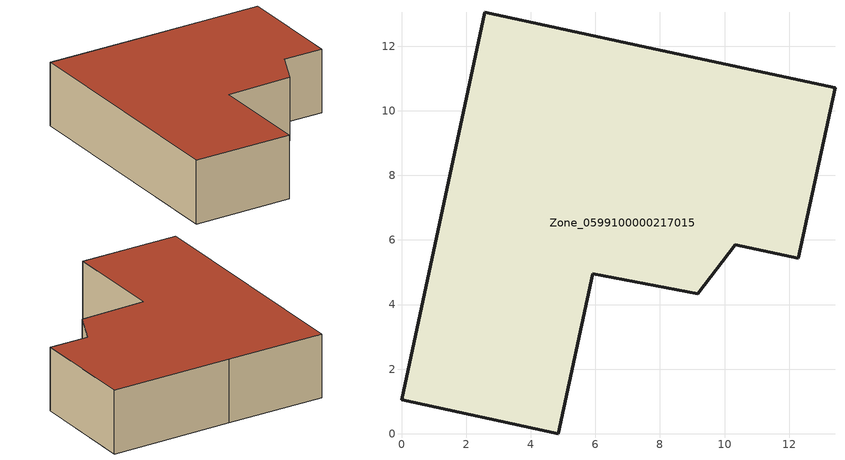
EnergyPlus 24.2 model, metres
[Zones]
Zone_0599100000217015
 floor ground (C_G): 7.43,11.99 13.42,10.71 12.28,5.43 10.33,5.85 9.17,4.33 5.92,4.96 4.86,0 0,1.05 2.57,13.05 z0
 wall outside (C_F): 13.42,10.71 7.43,11.99 2.57,13.05 0,1.05 4.86,0 5.92,4.96 9.17,4.33 10.33,5.85 12.28,5.43 13.42,10.71 z0:3.18
 roof outside (C_R): 7.43,11.99 2.57,13.05 0,1.05 4.86,0 5.92,4.96 9.17,4.33 10.33,5.85 12.28,5.43 13.42,10.71 z3.18
[BUILDING]
Pand.0599100000217015: North Axis=0; Terrain=City; Loads Convergence Tolerance Value=0.04; Temperature Convergence Tolerance Value=0.4; Solar Distribution=FullExterior; Maximum Number of Warmup Days=25; Minimum Number of Warmup Days=1
[Site:Location]
Rotterdam.The.Hague.AP_ZH_NLD Design_Conditions: Latitude=51.96; Longitude=4.45; Time Zone=1; Elevation=-4.5
[SITE:GROUNDTEMPERATURE:BUILDINGSURFACE]
18, 18, 18, 18, 18, 18, 18, 18, 18, 18, 18, 18
[MATERIAL] Thermal Absorptance=0.9; Solar Absorptance=0.7; Visible Absorptance=0.7
Name | Roughness | Thickness | Conductivity | Density | Specific Heat
G.TI.1975-1991 | MediumSmooth | 0.15 | 0.288461 | 540 | 1210
F.TI.1975-1991 | Rough | 0.3 | 0.230769 | 1920 | 840
R.TI.1975-1991 | MediumRough | 0.2 | 0.153846 | 1500 | 1000
[CONSTRUCTION]
C_G: G.TI.1975-1991
C_F: F.TI.1975-1991
C_R: R.TI.1975-1991
[ZONE]
Zone_0599100000217015: Type=1; Multiplier=1; Ceiling Height=Autocalculate; Volume=Autocalculate; Floor Area=autocalculate; Part of Total Floor Area=Yes
[ZONEINFILTRATION:DESIGNFLOWRATE]
Infil_Zone_0599100000217015: Zone or ZoneList or Space or SpaceList=Zone_0599100000217015; Schedule=AlwaysOn; Design Flow Rate Calculation Method=Flow/Area; Flow Rate per Floor Area=0.003; Constant Term Coefficient=1; Temperature Term Coefficient=0; Velocity Term Coefficient=0; Velocity Squared Term Coefficient=0
[HVACTEMPLATE:ZONE:IDEALLOADSAIRSYSTEM]
Zone_0599100000217015: Maximum Heating Supply Air Temperature=50; Minimum Cooling Supply Air Temperature=13; Maximum Heating Supply Air Humidity Ratio=0.0156; Minimum Cooling Supply Air Humidity Ratio=0.0077; Heating Limit=NoLimit; Cooling Limit=NoLimit; Dehumidification Control Type=ConstantSensibleHeatRatio; Cooling Sensible Heat Ratio=0.7; Dehumidification Setpoint=60; Humidification Control Type=None; Humidification Setpoint=30; Outdoor Air Method=None; Outdoor Air Flow Rate per Person=0.00944; Outdoor Air Flow Rate per Zone Floor Area=0; Outdoor Air Flow Rate per Zone=0; Demand Controlled Ventilation Type=None; Outdoor Air Economizer Type=NoEconomizer; Heat Recovery Type=None; Sensible Heat Recovery Effectiveness=0.7; Latent Heat Recovery Effectiveness=0.65
[ZONECONTROL:THERMOSTAT]
ThermostatControl_Zone_0599100000217015: Zone or ZoneList=Zone_0599100000217015; Control Type Schedule=DualSetpointControlType; Control 1=Thermostat_Zone_0599100000217015; Temperature Difference Between Cutout And Setpoint=0
[THERMOSTATSETPOINT:DUALSETPOINT]
Thermostat_Zone_0599100000217015: Heating Setpoint Temperature Schedule=HeatingSetpoint_Zone_0599100000217015; Cooling Setpoint Temperature Schedule=CoolingSetpoint_Zone_0599100000217015
[SCHEDULE:COMPACT]
HeatingSetpoint_Zone_0599100000217015: Through: 12/31, For: AllDays, Until: 24:00, 21
CoolingSetpoint_Zone_0599100000217015: Through: 12/31, For: AllDays, Until: 24:00, 24
DualSetpointControlType: Through: 12/31, For: AllDays, Until: 24:00, 4
AlwaysOn: Through: 12/31, For: AllDays, Until: 24:00, 1
